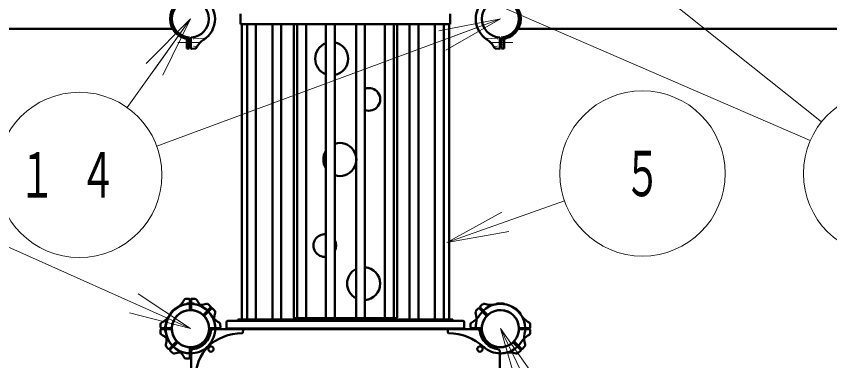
# Model space of a CAD drawing. Units: millimetres on the paper. Extents: x -385 to 0, y -594 to 267.
# Drawn here: x -259.91 to -220.54, y 93.74 to 110.42 of the extents above; entities that cross this region are included whole.
import ezdxf
from ezdxf.enums import TextEntityAlignment as Align

# ---------------------------------------------------------------- set-up
doc = ezdxf.new("R2010")
doc.units = ezdxf.units.MM
doc.linetypes.add('USER1', pattern=[4.5, 2.5, -2])
doc.linetypes.add('USER2', pattern=[6, 3, -1, 1, -1])
doc.layers.add('LY_1', color=140, linetype='Continuous', lineweight=50)
doc.styles.add('ＭＳ ゴシック', font='')
doc.styles.get('ＭＳ ゴシック').set_extended_font_data('MS Gothic')

msp = doc.modelspace()

# ---------------------------------------------------------------- linework, layer by layer
at = {"layer": 'LY_1', "color": 7, "lineweight": 13}
for p, q in [((-251.26, 117.319), (-221.487, 104.402)), ((-235.679, 117.076), (-220.943, 105.306)), ((-251.482, 110.298), (-254.54, 106.001)), ((-253.629, 108.143), (-251.482, 110.298)), ((-251.482, 110.298), (-253.221, 107.853)), ((-236.482, 110.298), (-253.108, 104.132)), ((-251.482, 110.298), (-252.814, 107.563)), ((-239.469, 109.723), (-236.482, 110.298)), ((-236.482, 110.298), (-239.295, 109.255)), ((-236.482, 110.298), (-239.121, 108.786)), ((-239.076, 99.471), (-233.378, 101.48)), ((-251.482, 95.298), (-264.587, 101.173)), ((-239.076, 99.471), (-236.413, 100.94)), ((-239.076, 99.471), (-236.246, 100.468)), ((-236.08, 99.997), (-239.076, 99.471)), ((-254.015, 96.981), (-251.482, 95.298)), ((-251.482, 95.298), (-254.22, 96.525)), ((-251.482, 95.298), (-254.424, 96.069)), ((-235.623, 92.38), (-236.482, 95.298)), ((-236.482, 95.298), (-234.723, 92.816)), ((-236.482, 95.298), (-235.173, 92.598)), ((-236.482, 95.298), (-225.218, 72.069))]:
    msp.add_line(p, q, dxfattribs=at)
at = {"layer": 'LY_1'}
for p, q in [((-249.059, 110.048), (-249.059, 110.548)), ((-238.905, 110.048), (-238.905, 110.548)), ((-249.059, 110.048), (-238.905, 110.048)), ((-248.999, 95.742), (-248.999, 110.048)), ((-248.744, 95.742), (-248.744, 110.048)), ((-248.31, 95.742), (-248.31, 110.048)), ((-247.518, 95.742), (-247.518, 110.048)), ((-247.084, 95.742), (-247.084, 110.048)), ((-246.482, 95.858), (-246.482, 110.048)), ((-246.322, 95.742), (-246.322, 110.048)), ((-245.888, 95.742), (-245.888, 110.048)), ((-244.929, 95.742), (-244.929, 110.048)), ((-244.495, 95.742), (-244.495, 110.048)), ((-243.469, 95.742), (-243.469, 110.048)), ((-243.035, 95.742), (-243.035, 110.048)), ((-242.076, 95.742), (-242.076, 110.048)), ((-241.642, 95.742), (-241.642, 110.048)), ((-241.482, 95.858), (-241.482, 110.048)), ((-240.88, 95.742), (-240.88, 110.048)), ((-240.446, 95.742), (-240.446, 110.048)), ((-239.654, 95.742), (-239.654, 110.048)), ((-239.22, 95.742), (-239.22, 110.048)), ((-238.965, 95.742), (-238.965, 110.048)), ((-299.805, 109.812), (-252.338, 109.812)), ((-188.159, 109.812), (-235.627, 109.812)), ((-251.662, 109.33), (-251.662, 108.858)), ((-251.542, 109.4), (-251.542, 108.858)), ((-251.461, 109.36), (-251.461, 108.889)), ((-236.503, 109.36), (-236.503, 108.889)), ((-236.422, 109.4), (-236.422, 108.858)), ((-236.302, 109.33), (-236.302, 108.858)), ((-251.542, 108.858), (-251.662, 108.858)), ((-251.42, 108.849), (-251.263, 108.855)), ((-236.545, 108.849), (-236.702, 108.855)), ((-236.422, 108.858), (-236.302, 108.858)), ((-251.554, 96.746), (-251.711, 96.741)), ((-251.682, 96.481), (-251.682, 96.484)), ((-251.512, 96.235), (-251.512, 96.706)), ((-251.452, 96.235), (-251.452, 96.706)), ((-251.411, 96.746), (-251.265, 96.741)), ((-251.282, 96.481), (-251.282, 96.484)), ((-250.508, 96.372), (-250.623, 96.48)), ((-237.456, 96.372), (-237.341, 96.48)), ((-236.682, 96.481), (-236.682, 96.484)), ((-236.282, 96.481), (-236.282, 96.484)), ((-252.177, 96.276), (-252.18, 96.278)), ((-250.841, 95.982), (-250.507, 96.315)), ((-250.798, 95.939), (-250.465, 96.272)), ((-250.407, 96.271), (-250.3, 96.156)), ((-237.557, 96.271), (-237.664, 96.156)), ((-237.166, 95.939), (-237.499, 96.272)), ((-237.124, 95.982), (-237.457, 96.315)), ((-235.787, 96.276), (-235.785, 96.278)), ((-252.46, 95.993), (-252.463, 95.995)), ((-249.672, 95.678), (-238.292, 95.678)), ((-249.182, 95.678), (-249.182, 95.742)), ((-238.782, 95.742), (-249.182, 95.742)), ((-246.422, 95.798), (-241.542, 95.798)), ((-238.782, 95.678), (-238.782, 95.742)), ((-235.504, 95.993), (-235.502, 95.995)), ((-252.931, 95.369), (-252.925, 95.526)), ((-252.42, 95.328), (-252.891, 95.328)), ((-252.665, 95.498), (-252.669, 95.498)), ((-250.545, 95.328), (-250.074, 95.328)), ((-250.034, 95.369), (-250.039, 95.514)), ((-249.732, 95.358), (-249.732, 95.618)), ((-249.672, 95.298), (-238.292, 95.298)), ((-238.232, 95.358), (-238.232, 95.618)), ((-237.931, 95.369), (-237.926, 95.514)), ((-237.42, 95.328), (-237.891, 95.328)), ((-235.545, 95.328), (-235.074, 95.328)), ((-235.034, 95.369), (-235.039, 95.526)), ((-252.931, 95.226), (-252.926, 95.081)), ((-252.42, 95.268), (-252.891, 95.268)), ((-252.665, 95.098), (-252.669, 95.098)), ((-250.545, 95.268), (-248.973, 95.268)), ((-243.982, 95.268), (-250.39, 95.268)), ((-248.933, 95.226), (-248.939, 95.121)), ((-243.982, 95.268), (-237.575, 95.268)), ((-239.031, 95.226), (-239.026, 95.121)), ((-237.42, 95.268), (-238.991, 95.268)), ((-235.545, 95.268), (-235.074, 95.268)), ((-235.034, 95.226), (-235.039, 95.081)), ((-252.166, 94.656), (-252.499, 94.323)), ((-252.124, 94.614), (-252.457, 94.28)), ((-235.841, 94.614), (-235.507, 94.28)), ((-235.798, 94.656), (-235.465, 94.323)), ((-252.557, 94.324), (-252.656, 94.43)), ((-252.456, 94.223), (-252.35, 94.124)), ((-251.512, 94.36), (-251.512, 93.889)), ((-251.452, 94.36), (-251.452, 92.789)), ((-251.452, 87.798), (-251.452, 94.205)), ((-236.512, 87.798), (-236.512, 94.205)), ((-235.508, 94.223), (-235.615, 94.124)), ((-235.407, 94.324), (-235.308, 94.43)), ((-251.554, 93.849), (-251.699, 93.854))]:
    msp.add_line(p, q, dxfattribs=at)
at = {"layer": 'LY_1', "color": 7, "linetype": 'USER2', "lineweight": 13}
for p, q in [((-252.093, 109.148), (-251.004, 109.148)), ((-235.872, 109.148), (-236.961, 109.148))]:
    msp.add_line(p, q, dxfattribs=at)
at = {"layer": 'LY_1', "color": 7, "linetype": 'USER1', "lineweight": 13}
for p, q in [((-251.542, 109.258), (-251.662, 109.258)), ((-251.332, 109.327), (-250.812, 109.355)), ((-236.633, 109.327), (-237.153, 109.355)), ((-236.422, 109.258), (-236.302, 109.258)), ((-251.542, 109.038), (-251.662, 109.038)), ((-251.332, 108.968), (-251.192, 108.963)), ((-236.633, 108.968), (-236.772, 108.963)), ((-236.422, 109.038), (-236.302, 109.038))]:
    msp.add_line(p, q, dxfattribs=at)
at = {"layer": 'LY_1', "color": 7, "lineweight": 13}
for centre in [(-256.859, 102.741), (-229.605, 102.81), (-217.818, 102.81)]:
    msp.add_circle(centre, 4, dxfattribs=at)
at = {"layer": 'LY_1'}
for centre in [(-250.492, 94.308), (-237.472, 94.308)]:
    msp.add_circle(centre, 0.13, dxfattribs=at)
for centre, radius, start, end in [((-251.482, 110.298), 0.984, 93.4958, 266.5042), ((-251.482, 110.298), 0.9, 93.8226, 266.1775), ((-251.491, 110.298), 0.9, 0, 85.7293), ((-251.491, 110.298), 1.2, 0, 57.2728), ((-236.473, 110.298), 1.2, 122.7272, 180), ((-236.473, 110.298), 0.9, 94.2707, 180), ((-236.482, 110.298), 0.984, 273.4958, 86.5042), ((-236.482, 110.298), 0.9, 273.8225, 86.1774), ((-251.491, 110.298), 0.9, 274.2707, 0), ((-251.491, 110.298), 1.2, 302.7272, 0), ((-236.473, 110.298), 1.2, 180, 237.2728), ((-236.473, 110.298), 0.9, 180, 265.7293), ((-251.421, 109.36), 0.04, 94.2707, 180), ((-250.302, 108.447), 1, 122.7272, 152.5412), ((-244.647, 108.368), 0.8, 110.642, 249.358), ((-244.647, 108.368), 0.8, 280.9511, 79.0489), ((-237.663, 108.447), 1, 27.4588, 57.2728), ((-236.543, 109.36), 0.04, 0, 85.7293), ((-251.421, 108.889), 0.04, 180, 272), ((-251.278, 108.954), 0.1, 272, 332.5412), ((-236.687, 108.954), 0.1, 207.4588, 268), ((-236.543, 108.889), 0.04, 268, 0), ((-242.847, 106.399), 0.55, 249.9566, 110.0434), ((-244.25, 103.488), 0.8, 252.0998, 107.9002), ((-244.25, 103.488), 0.8, 148.1964, 211.8036), ((-244.982, 99.321), 0.55, 84.4679, 275.5321), ((-244.982, 99.321), 0.55, 332.3124, 27.6876), ((-243.098, 97.479), 0.8, 117.6471, 242.3529), ((-243.098, 97.479), 0.8, 274.501, 85.499), ((-251.482, 95.298), 1.2, 90, 147.2728), ((-251.482, 95.298), 1.2, 77.7272, 135), ((-252.672, 97.148), 1, 302.7272, 332.5412), ((-251.696, 96.641), 0.1, 92, 152.5412), ((-251.662, 96.484), 0.02, 98.6269, 180), ((-251.482, 95.298), 1.22, 90, 98.6269), ((-251.552, 96.706), 0.04, 0, 92), ((-251.482, 95.298), 1.22, 81.3731, 90), ((-251.482, 95.298), 1.2, 32.7272, 90), ((-251.412, 96.706), 0.04, 88, 180), ((-251.302, 96.484), 0.02, 0, 81.3731), ((-251.269, 96.641), 0.1, 27.4588, 88), ((-251.269, 96.641), 0.1, 27.4588, 88), ((-251.015, 97.447), 1, 257.7272, 287.5412), ((-250.293, 97.148), 1, 207.4588, 237.2728), ((-250.683, 96.399), 0.1, 47, 107.5412), ((-236.482, 95.298), 1.2, 90, 147.2728), ((-237.281, 96.399), 0.1, 72.4588, 133), ((-236.95, 97.447), 1, 252.4588, 282.2728), ((-236.482, 95.298), 1.2, 45, 102.2728), ((-236.662, 96.484), 0.02, 98.6269, 180), ((-236.482, 95.298), 1.22, 90, 98.6269), ((-236.482, 95.298), 1.22, 81.3731, 90), ((-236.482, 95.298), 1.2, 32.7272, 90), ((-236.302, 96.484), 0.02, 0, 81.3731), ((-251.482, 95.298), 1.2, 122.7272, 180), ((-251.482, 95.298), 1.2, 135, 192.2728), ((-251.482, 95.298), 1.22, 135, 143.6269), ((-251.482, 95.298), 0.9, 94.2707, 180), ((-251.482, 95.298), 0.9, 90, 175.7293), ((-251.482, 95.298), 1.22, 126.3731, 135), ((-252.194, 96.264), 0.02, 45, 126.3731), ((-251.482, 95.298), 0.9, 49.2707, 135), ((-251.552, 96.235), 0.04, 274.2707, 0), ((-251.482, 95.298), 0.9, 4.2707, 90), ((-251.412, 96.235), 0.04, 180, 265.7293), ((-251.482, 95.298), 0.9, 0, 85.7293), ((-251.482, 95.298), 1.2, 0, 57.2728), ((-250.536, 96.343), 0.04, 315, 47), ((-250.437, 96.244), 0.04, 43, 135), ((-249.332, 95.765), 1, 162.4588, 192.2728), ((-250.381, 96.097), 0.1, 342.4588, 43), ((-237.583, 96.097), 0.1, 137, 197.5412), ((-238.632, 95.765), 1, 347.7272, 17.5412), ((-237.528, 96.244), 0.04, 45, 137), ((-237.429, 96.343), 0.04, 133, 225), ((-236.482, 95.298), 0.9, 90, 175.7293), ((-236.482, 95.298), 0.9, 45, 130.7293), ((-236.482, 95.298), 0.9, 4.2707, 90), ((-235.771, 96.264), 0.02, 53.6269, 135), ((-236.482, 95.298), 1.22, 45, 53.6269), ((-236.482, 95.298), 1.2, 347.7272, 45), ((-236.482, 95.298), 1.22, 36.3731, 45), ((-253.333, 96.487), 1, 297.4588, 327.2728), ((-252.448, 96.009), 0.02, 143.6269, 225), ((-251.482, 95.298), 0.9, 135, 220.7293), ((-250.869, 96.01), 0.04, 229.2707, 315), ((-251.482, 95.298), 0.9, 315, 40.7293), ((-250.77, 95.911), 0.04, 135, 220.7293), ((-249.631, 96.487), 1, 212.7272, 242.5412), ((-249.672, 95.618), 0.06, 90, 180), ((-246.422, 95.858), 0.06, 180, 270), ((-241.542, 95.858), 0.06, 270, 0), ((-238.292, 95.618), 0.06, 0, 90), ((-238.333, 96.487), 1, 297.4588, 327.2728), ((-236.482, 95.298), 0.9, 139.2707, 225), ((-237.195, 95.911), 0.04, 319.2707, 45), ((-237.096, 96.01), 0.04, 225, 310.7293), ((-236.482, 95.298), 0.9, 319.2707, 45), ((-235.516, 96.009), 0.02, 315, 36.3731), ((-234.631, 96.487), 1, 212.7272, 242.5412), ((-252.891, 95.368), 0.04, 178, 270), ((-252.826, 95.511), 0.1, 117.4588, 178), ((-251.482, 95.298), 1.22, 171.3731, 180), ((-251.482, 95.298), 1.22, 180, 188.6269), ((-252.669, 95.478), 0.02, 90, 171.3731), ((-251.482, 95.298), 1.2, 180, 237.2728), ((-252.42, 95.368), 0.04, 270, 355.7293), ((-251.482, 95.298), 0.9, 180, 265.7293), ((-251.482, 95.298), 0.9, 274.2707, 0), ((-251.482, 95.298), 1.2, 317.7828, 0), ((-250.545, 95.368), 0.04, 184.2707, 270), ((-251.482, 95.298), 1.2, 358.5675, 12.2728), ((-250.139, 95.511), 0.1, 2, 62.5412), ((-250.074, 95.368), 0.04, 270, 2), ((-249.672, 95.358), 0.06, 180, 270), ((-238.292, 95.358), 0.06, 270, 0), ((-237.891, 95.368), 0.04, 178, 270), ((-237.826, 95.511), 0.1, 117.4588, 178), ((-236.482, 95.298), 1.2, 167.7272, 181.4325), ((-237.42, 95.368), 0.04, 270, 355.7293), ((-235.545, 95.368), 0.04, 184.2707, 270), ((-235.139, 95.511), 0.1, 2, 62.5412), ((-235.074, 95.368), 0.04, 270, 2), ((-252.891, 95.228), 0.04, 90, 182), ((-252.826, 95.084), 0.1, 182, 242.5412), ((-252.826, 95.084), 0.1, 182, 242.5412), ((-253.333, 94.108), 1, 32.7272, 62.5412), ((-252.669, 95.118), 0.02, 188.6269, 270), ((-253.632, 94.83), 1, 342.4588, 12.2728), ((-252.42, 95.228), 0.04, 4.2707, 90), ((-251.482, 95.298), 0.9, 184.2707, 270), ((-251.482, 95.298), 0.9, 270, 355.7293), ((-251.482, 95.298), 1, 276.7872, 353.2128), ((-248.929, 92.483), 2.6, 91.0841, 132.2172), ((-250.545, 95.228), 0.04, 90, 175.7293), ((-250.39, 95.168), 0.1, 90, 173.2128), ((-248.979, 95.123), 0.04, 271.0842, 357), ((-248.973, 95.228), 0.04, 357, 90), ((-238.991, 95.228), 0.04, 90, 183), ((-238.986, 95.123), 0.04, 183, 268.9158), ((-239.036, 92.483), 2.6, 47.7828, 88.9159), ((-237.575, 95.168), 0.1, 6.7872, 90), ((-236.482, 95.298), 1, 186.7872, 263.2128), ((-237.42, 95.228), 0.04, 4.2707, 90), ((-236.482, 95.298), 0.9, 184.2707, 270), ((-236.482, 95.298), 0.9, 270, 355.7293), ((-235.545, 95.228), 0.04, 90, 175.7293), ((-234.631, 94.108), 1, 117.4588, 147.2728), ((-234.332, 94.83), 1, 167.7272, 197.5412), ((-235.139, 95.084), 0.1, 297.4588, 358), ((-235.139, 95.084), 0.1, 297.4588, 358), ((-235.074, 95.228), 0.04, 358, 90), ((-252.583, 94.498), 0.1, 162.4588, 223), ((-251.482, 95.298), 1.2, 212.7272, 270), ((-252.195, 94.684), 0.04, 315, 40.7293), ((-252.096, 94.585), 0.04, 49.2707, 135), ((-251.482, 95.298), 0.9, 229.2707, 315), ((-248.668, 92.744), 2.6, 137.7828, 178.9159), ((-236.482, 95.298), 0.9, 225, 310.7293), ((-236.482, 95.298), 1.2, 270, 327.2728), ((-235.869, 94.585), 0.04, 45, 130.7293), ((-235.77, 94.684), 0.04, 139.2707, 225), ((-235.381, 94.498), 0.1, 317, 17.5412), ((-252.528, 94.351), 0.04, 223, 315), ((-252.429, 94.252), 0.04, 135, 227), ((-252.281, 94.197), 0.1, 227, 287.5412), ((-251.95, 93.148), 1, 77.7272, 107.5412), ((-252.672, 93.447), 1, 27.4588, 57.2728), ((-251.482, 95.298), 1.2, 257.7272, 271.4325), ((-251.552, 94.36), 0.04, 0, 85.7293), ((-251.482, 95.298), 1.2, 270, 312.2172), ((-251.412, 94.36), 0.04, 94.2707, 180), ((-251.352, 94.205), 0.1, 96.7872, 180), ((-236.482, 95.298), 1.2, 227.7828, 270), ((-236.612, 94.205), 0.1, 0, 83.2128), ((-236.482, 95.298), 1.2, 268.5675, 282.2728), ((-236.015, 93.148), 1, 72.4588, 102.2728), ((-235.683, 94.197), 0.1, 252.4588, 313), ((-235.536, 94.252), 0.04, 313, 45), ((-235.437, 94.351), 0.04, 225, 317), ((-251.696, 93.954), 0.1, 207.4588, 268), ((-251.552, 93.889), 0.04, 268, 0)]:
    msp.add_arc(centre, radius, start, end, dxfattribs=at)
at = {"layer": 'LY_1', "color": 7, "linetype": 'USER1', "lineweight": 13}
for centre, radius, start, end in [((-251.331, 109.318), 0.01, 92, 180), ((-250.822, 109.554), 0.2, 273, 311.9965), ((-237.142, 109.554), 0.2, 228.0035, 267), ((-236.633, 109.318), 0.01, 0, 88), ((-251.331, 108.978), 0.01, 180, 268), ((-251.193, 108.943), 0.02, 330.8995, 88), ((-236.771, 108.943), 0.02, 92, 209.1005), ((-236.633, 108.978), 0.01, 272, 0)]:
    msp.add_arc(centre, radius, start, end, dxfattribs=at)

# ---------------------------------------------------------------- texts
at = {"layer": 'LY_1', "color": 7, "style": 'ＭＳ ゴシック', "width": 0.6}
msp.add_text('５', height=2.199, dxfattribs=at).set_placement((-229.605, 102.81), align=Align.MIDDLE_CENTER)
at = {"layer": 'LY_1', "color": 7, "insert": (-256.859, 102.741), "char_height": 2.199, "attachment_point": 5, "style": 'ＭＳ ゴシック'}
msp.add_mtext('\\T1.64;\\W0.6;１４', dxfattribs=at)

doc.saveas('drawing.dxf')
